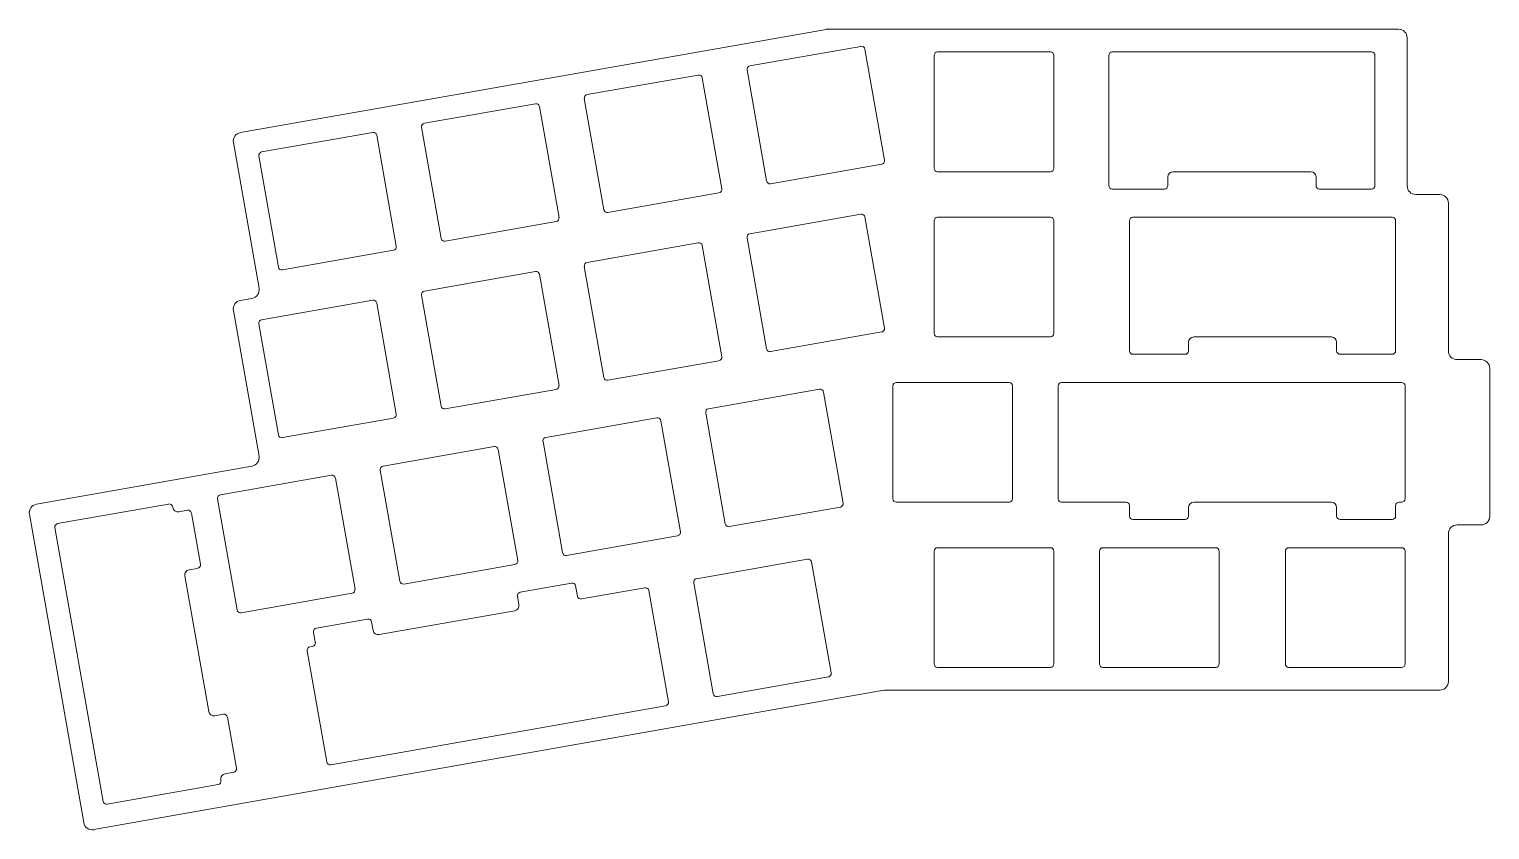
# Model space of a CAD drawing. Extents: x -140 to 29, y -83 to 10.
import ezdxf

# ---------------------------------------------------------------- set-up
doc = ezdxf.new("R2010")
doc.units = 0
doc.layers.add('edge cuts plate', color=7, linetype='CONTINUOUS', lineweight=5, true_color=0xffffff)

msp = doc.modelspace()

# ---------------------------------------------------------------- linework, layer by layer
at = {"layer": 'edge cuts plate', "linetype": 'CONTINUOUS'}
for p, q in [((-47.95, 9.51), (-115.47, -2.4)), ((18.05, 9.53), (-47.77, 9.53)), ((19.05, -8.53), (19.05, 8.53)), ((-113.32, -20.34), (-116.28, -3.55)), ((22.81, -9.53), (20.05, -9.53)), ((23.81, -27.57), (23.81, -10.53)), ((-115.47, -21.74), (-114.13, -21.5)), ((-113.32, -39.69), (-116.28, -22.9)), ((27.57, -28.57), (24.81, -28.57)), ((28.57, -46.62), (28.57, -29.57)), ((-138.99, -45.23), (-114.13, -40.85)), ((-133.53, -81.94), (-139.8, -46.39)), ((23.81, -65.67), (23.81, -48.62)), ((24.81, -47.62), (27.57, -47.62)), ((-41.29, -66.69), (-132.37, -82.75)), ((22.81, -66.67), (-41.11, -66.67))]:
    msp.add_line(p, q, dxfattribs=at)
at = {"layer": 'edge cuts plate'}
for p, q in [((-56.73, 5.3), (-43.93, 7.55)), ((-41.21, -5.57), (-43.47, 7.23)), ((-35.08, 6.9), (-22.08, 6.9)), ((-14.94, 6.9), (14.94, 6.9)), ((-35.48, 6.5), (-35.48, -6.5)), ((-21.68, -6.5), (-21.68, 6.5)), ((-15.34, -8.5), (-15.34, 6.5)), ((15.34, 6.5), (15.34, -8.5)), ((-75.49, 1.99), (-62.69, 4.24)), ((-59.97, -8.88), (-62.23, 3.92)), ((-57.06, 4.83), (-54.8, -7.97)), ((-94.25, -1.32), (-81.45, 0.94)), ((-78.73, -12.19), (-80.99, 0.61)), ((-75.82, 1.52), (-73.56, -11.28)), ((-113.02, -4.63), (-100.21, -2.37)), ((-97.49, -15.5), (-99.75, -2.7)), ((-94.58, -1.78), (-92.32, -14.59)), ((-113.34, -5.09), (-111.08, -17.89)), ((-54.34, -8.3), (-41.53, -6.04)), ((-35.08, -6.9), (-22.08, -6.9)), ((-8.54, -7.5), (-8.54, -8.5)), ((7.94, -6.9), (-7.94, -6.9)), ((8.54, -8.5), (8.54, -7.5)), ((-73.1, -11.6), (-60.3, -9.35)), ((-8.94, -8.9), (-14.94, -8.9)), ((14.94, -8.9), (8.94, -8.9)), ((-91.86, -14.91), (-79.06, -12.65)), ((-56.73, -14.05), (-43.93, -11.79)), ((-41.21, -24.92), (-43.47, -12.12)), ((-35.48, -12.55), (-35.48, -25.55)), ((-35.08, -12.15), (-22.08, -12.15)), ((-21.68, -25.55), (-21.68, -12.55)), ((-12.96, -27.55), (-12.96, -12.55)), ((-12.56, -12.15), (17.32, -12.15)), ((17.72, -12.55), (17.72, -27.55)), ((-75.49, -17.36), (-62.69, -15.1)), ((-57.06, -14.51), (-54.8, -27.31)), ((-110.62, -18.22), (-97.82, -15.96)), ((-59.97, -28.23), (-62.23, -15.42)), ((-94.25, -20.66), (-81.45, -18.41)), ((-75.82, -17.82), (-73.56, -30.62)), ((-78.73, -31.53), (-80.99, -18.73)), ((-113.02, -23.97), (-100.21, -21.72)), ((-94.58, -21.13), (-92.32, -33.93)), ((-97.49, -34.84), (-99.75, -22.04)), ((-113.34, -24.44), (-111.08, -37.24)), ((-54.34, -27.64), (-41.53, -25.38)), ((-35.08, -25.95), (-22.08, -25.95)), ((-6.16, -26.55), (-6.16, -27.55)), ((10.32, -25.95), (-5.56, -25.95)), ((10.92, -27.55), (10.92, -26.55)), ((-6.56, -27.95), (-12.56, -27.95)), ((17.32, -27.95), (11.32, -27.95)), ((-73.1, -30.95), (-60.3, -28.69)), ((-61.5, -34.23), (-48.69, -31.97)), ((-40.24, -31.6), (-40.24, -44.6)), ((-39.84, -31.2), (-26.84, -31.2)), ((-26.44, -44.6), (-26.44, -31.6)), ((-21.19, -31.6), (-21.19, -44.6)), ((-20.79, -31.2), (18.41, -31.2)), ((18.81, -44.6), (18.81, -31.6)), ((-91.86, -34.25), (-79.06, -32)), ((-45.97, -45.1), (-48.23, -32.3)), ((-110.62, -37.56), (-97.82, -35.31)), ((-80.26, -37.54), (-67.45, -35.28)), ((-61.82, -34.7), (-59.56, -47.5)), ((-64.73, -48.41), (-66.99, -35.61)), ((-99.02, -40.85), (-86.21, -38.59)), ((-80.58, -38), (-78.32, -50.81)), ((-83.49, -51.72), (-85.75, -38.92)), ((-117.78, -44.16), (-104.98, -41.9)), ((-99.34, -41.31), (-97.08, -54.11)), ((-102.25, -55.03), (-104.51, -42.22)), ((-123.74, -45.21), (-136.54, -47.46)), ((-118.1, -44.62), (-115.85, -57.42)), ((-39.84, -45), (-26.84, -45)), ((-20.79, -45), (-13.36, -45)), ((-12.96, -46.6), (-12.96, -45.4)), ((10.32, -45), (-5.56, -45)), ((17.72, -45.4), (17.72, -46.6)), ((18.12, -45), (18.41, -45)), ((-123.27, -45.53), (-123.26, -45.62)), ((-121.58, -45.93), (-122.56, -46.1)), ((-120.07, -52.16), (-121.11, -46.25)), ((-59.1, -47.82), (-46.3, -45.57)), ((-6.56, -47), (-12.56, -47)), ((-6.16, -45.6), (-6.16, -46.6)), ((10.92, -46.6), (10.92, -45.6)), ((17.32, -47), (11.32, -47)), ((-136.86, -47.93), (-131.3, -79.49)), ((-77.86, -51.13), (-65.06, -48.87)), ((-35.08, -50.25), (-22.08, -50.25)), ((-16.03, -50.25), (-3.02, -50.25)), ((5.41, -50.25), (18.41, -50.25)), ((-96.62, -54.44), (-83.82, -52.18)), ((-62.88, -53.82), (-50.08, -51.56)), ((-47.36, -64.69), (-49.61, -51.89)), ((-35.48, -50.65), (-35.48, -63.65)), ((-21.68, -63.65), (-21.68, -50.65)), ((-16.42, -50.65), (-16.42, -63.65)), ((-2.62, -63.65), (-2.62, -50.65)), ((5.01, -50.65), (5.01, -63.65)), ((18.81, -63.65), (18.81, -50.65)), ((-121.87, -53.5), (-119.11, -69.13)), ((-121.38, -52.8), (-120.4, -52.63)), ((-115.38, -57.75), (-102.58, -55.49)), ((-83.2, -55.37), (-77.29, -54.33)), ((-76.83, -54.65), (-76.62, -55.84)), ((-76.15, -56.16), (-68.84, -54.87)), ((-66.12, -68), (-68.37, -55.19)), ((-63.2, -54.28), (-60.95, -67.09)), ((-83.35, -56.82), (-83.52, -55.84)), ((-106.71, -59.52), (-100.8, -58.48)), ((-100.34, -58.8), (-100.17, -59.79)), ((-99.47, -60.27), (-83.84, -57.52)), ((-106.83, -61.16), (-107.04, -59.98)), ((-107.76, -62.14), (-105.5, -74.94)), ((-107.43, -61.68), (-107.15, -61.63)), ((-60.48, -67.41), (-47.68, -65.15)), ((-35.08, -64.05), (-22.08, -64.05)), ((-16.03, -64.05), (-3.02, -64.05)), ((5.41, -64.05), (18.41, -64.05)), ((-105.04, -75.27), (-66.44, -68.46)), ((-117.43, -69.44), (-118.42, -69.62)), ((-115.93, -75.68), (-116.97, -69.77)), ((-117.71, -77.09), (-117.72, -77.01)), ((-117.24, -76.31), (-116.25, -76.14)), ((-130.83, -79.82), (-118.03, -77.56))]:
    msp.add_line(p, q, dxfattribs=at)
for centre, radius, start, end in [((-47.77, 8.53), 1, 89.9997, 100), ((18.05, 8.53), 1, 0, 90), ((-43.86, 7.16), 0.4, 10, 100), ((-35.08, 6.5), 0.4, 90, 180), ((-22.08, 6.5), 0.4, 0, 90), ((-14.94, 6.5), 0.4, 90, 180), ((14.94, 6.5), 0.4, 0, 90), ((-56.66, 4.9), 0.4, 100, 190), ((-62.62, 3.85), 0.4, 10, 100), ((-75.42, 1.59), 0.4, 100, 190), ((-81.38, 0.54), 0.4, 10, 100), ((-94.19, -1.71), 0.4, 100, 190), ((-115.29, -3.38), 1, -260, -170), ((-100.14, -2.77), 0.4, 10, 100), ((-112.95, -5.02), 0.4, 100, 190), ((-41.6, -5.64), 0.4, 280, 10), ((-35.08, -6.5), 0.4, 180, 270), ((-22.08, -6.5), 0.4, 270, 0), ((-54.41, -7.9), 0.4, 190, 280), ((-7.94, -7.5), 0.6, 90, 180), ((7.94, -7.5), 0.6, 0, 90), ((-60.36, -8.95), 0.4, 280, 10), ((-14.94, -8.5), 0.4, 180, 270), ((-8.94, -8.5), 0.4, 270, 0), ((8.94, -8.5), 0.4, 180, 270), ((14.94, -8.5), 0.4, 270, 0), ((20.05, -8.53), 1, -180, -90), ((22.81, -10.53), 1, 0, 90), ((-73.17, -11.21), 0.4, 190, 280), ((-43.86, -12.19), 0.4, 10, 100), ((-79.13, -12.26), 0.4, 280, 10), ((-35.08, -12.55), 0.4, 90, 180), ((-22.08, -12.55), 0.4, 0, 90), ((-12.56, -12.55), 0.4, 90, 180), ((17.32, -12.55), 0.4, 0, 90), ((-91.93, -14.52), 0.4, 190, 280), ((-62.62, -15.49), 0.4, 10, 100), ((-56.66, -14.44), 0.4, 100, 190), ((-97.89, -15.57), 0.4, 280, 10), ((-110.69, -17.83), 0.4, 190, 280), ((-81.38, -18.8), 0.4, 10, 100), ((-75.42, -17.75), 0.4, 100, 190), ((-115.29, -22.72), 1, -260, -170), ((-114.3, -20.52), 1, -80, 10), ((-100.14, -22.11), 0.4, 10, 100), ((-94.19, -21.06), 0.4, 100, 190), ((-112.95, -24.37), 0.4, 100, 190), ((-41.6, -24.99), 0.4, 280, 10), ((-35.08, -25.55), 0.4, 180, 270), ((-22.08, -25.55), 0.4, 270, 0), ((-5.56, -26.55), 0.6, 90, 180), ((10.32, -26.55), 0.6, 0, 90), ((-60.36, -28.3), 0.4, 280, 10), ((-54.41, -27.25), 0.4, 190, 280), ((-12.56, -27.55), 0.4, 180, 270), ((-6.56, -27.55), 0.4, 270, 0), ((11.32, -27.55), 0.4, 180, 270), ((17.32, -27.55), 0.4, 270, 0), ((24.81, -27.57), 1, -180, -90), ((27.57, -29.57), 1, 0, 90), ((-79.13, -31.6), 0.4, 280, 10), ((-73.17, -30.55), 0.4, 190, 280), ((-48.62, -32.37), 0.4, 10, 100), ((-39.84, -31.6), 0.4, 90, 180), ((-26.84, -31.6), 0.4, 0, 90), ((-20.79, -31.6), 0.4, 90, 180), ((18.41, -31.6), 0.4, 0, 90), ((-97.89, -34.91), 0.4, 280, 10), ((-91.93, -33.86), 0.4, 190, 280), ((-67.38, -35.68), 0.4, 10, 100), ((-61.43, -34.63), 0.4, 100, 190), ((-110.69, -37.17), 0.4, 190, 280), ((-86.15, -38.98), 0.4, 10, 100), ((-80.19, -37.93), 0.4, 100, 190), ((-114.3, -39.86), 1, -80, 10), ((-104.91, -42.29), 0.4, 10, 100), ((-98.95, -41.24), 0.4, 100, 190), ((-138.81, -46.22), 1, -260, -170), ((-123.67, -45.6), 0.4, 10, 100), ((-117.71, -44.55), 0.4, 100, 190), ((-46.37, -45.17), 0.4, 280, 10), ((-39.84, -44.6), 0.4, 180, 270), ((-26.84, -44.6), 0.4, 270, 0), ((-20.79, -44.6), 0.4, 180, 270), ((-13.36, -45.4), 0.4, 0, 90), ((-5.56, -45.6), 0.6, 90, 180), ((10.32, -45.6), 0.6, 0, 90), ((18.12, -45.4), 0.4, 90, 180), ((18.41, -44.6), 0.4, 270, 0), ((-122.67, -45.51), 0.6, 190, 280), ((-121.51, -46.32), 0.4, 10, 100), ((-12.56, -46.6), 0.4, 180, 270), ((-6.56, -46.6), 0.4, 270, 0), ((11.32, -46.6), 0.4, 180, 270), ((17.32, -46.6), 0.4, 270, 0), ((27.57, -46.62), 1, -90, 0), ((-136.47, -47.86), 0.4, 100, 190), ((-65.13, -48.48), 0.4, 280, 10), ((-59.17, -47.43), 0.4, 190, 280), ((24.81, -48.62), 1, 90, 180), ((-35.08, -50.65), 0.4, 90, 180), ((-22.08, -50.65), 0.4, 0, 90), ((-16.03, -50.65), 0.4, 90, 180), ((-3.02, -50.65), 0.4, 0, 90), ((5.41, -50.65), 0.4, 90, 180), ((18.41, -50.65), 0.4, 0, 90), ((-120.47, -52.23), 0.4, 280, 10), ((-83.89, -51.79), 0.4, 280, 10), ((-77.93, -50.74), 0.4, 190, 280), ((-50.01, -51.96), 0.4, 10, 100), ((-121.28, -53.39), 0.6, 100, 190), ((-62.81, -54.21), 0.4, 100, 190), ((-102.65, -55.1), 0.4, 280, 10), ((-96.69, -54.04), 0.4, 190, 280), ((-83.13, -55.77), 0.4, 100, 190), ((-77.22, -54.72), 0.4, 10, 100), ((-68.77, -55.26), 0.4, 10, 100), ((-83.94, -56.92), 0.6, 280, 10), ((-76.22, -55.77), 0.4, 190, 280), ((-115.45, -57.35), 0.4, 190, 280), ((-100.73, -58.87), 0.4, 10, 100), ((-106.64, -59.91), 0.4, 100, 190), ((-99.57, -59.68), 0.6, 190, 280), ((-107.37, -62.07), 0.4, 100, 190), ((-107.22, -61.23), 0.4, 280, 10), ((-35.08, -63.65), 0.4, 180, 270), ((-22.08, -63.65), 0.4, 270, 0), ((-16.03, -63.65), 0.4, 180, 270), ((-3.02, -63.65), 0.4, 270, 0), ((5.41, -63.65), 0.4, 180, 270), ((18.41, -63.65), 0.4, 270, 0), ((-47.75, -64.76), 0.4, 280, 10), ((-60.55, -67.02), 0.4, 190, 280), ((-41.11, -67.68), 1, 90.0003, 100), ((22.81, -65.67), 1, -90, 0), ((-66.51, -68.07), 0.4, 280, 10), ((-118.52, -69.03), 0.6, 190, 280), ((-117.36, -69.84), 0.4, 10, 100), ((-116.32, -75.75), 0.4, 280, 10), ((-105.11, -74.87), 0.4, 190, 280), ((-118.1, -77.16), 0.4, 280, 10), ((-117.13, -76.9), 0.6, 100, 190), ((-130.9, -79.42), 0.4, 190, 280), ((-132.55, -81.77), 1, -170, -79.9992)]:
    msp.add_arc(centre, radius, start, end, dxfattribs=at)

doc.saveas('drawing.dxf')
